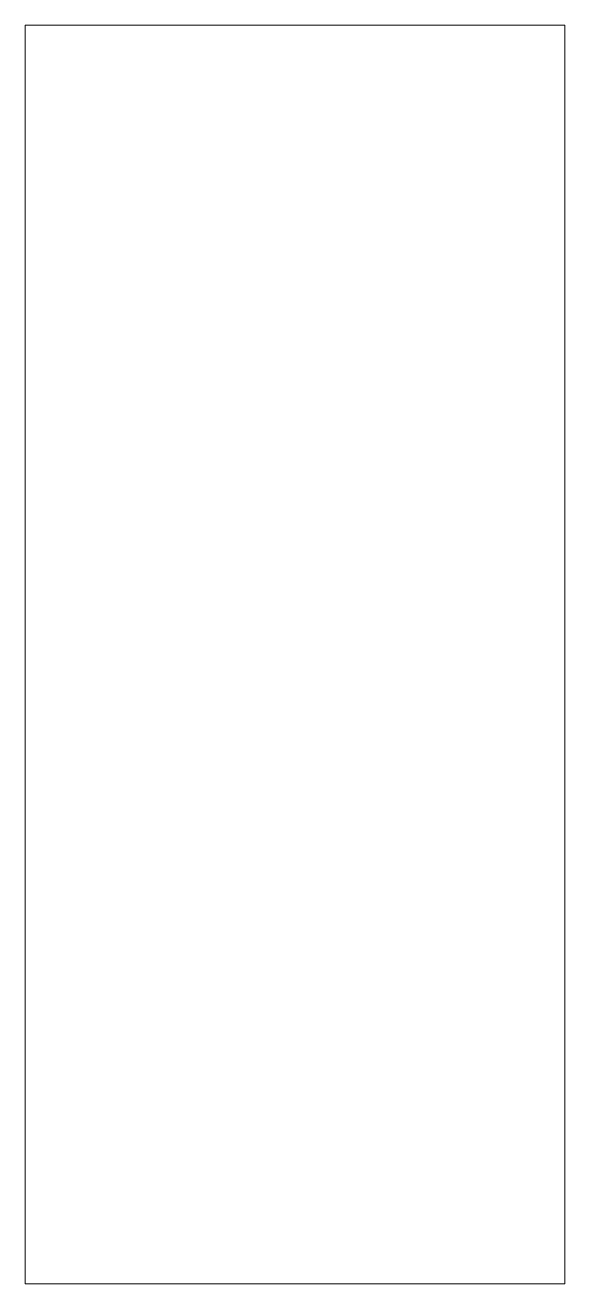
# Model space of a CAD drawing. Header units: inches. Extents: x 463.61 to 465.11, y 605.96 to 609.46.
import ezdxf

# ---------------------------------------------------------------- set-up
doc = ezdxf.new("R2010")
doc.units = ezdxf.units.IN
doc.header["$MEASUREMENT"] = 0
doc.layers.get('0').update_dxf_attribs({"color": 1, "lineweight": 9})

msp = doc.modelspace()

# ---------------------------------------------------------------- linework, layer by layer
at = {"lineweight": 5}
for p, q in [((463.6116, 609.4631), (463.6116, 605.9631)), ((463.6116, 609.4631), (465.1116, 609.4631)), ((465.1116, 609.4631), (465.1116, 605.9631)), ((463.6116, 605.9631), (465.1116, 605.9631))]:
    msp.add_line(p, q, dxfattribs=at)

doc.saveas('drawing.dxf')
